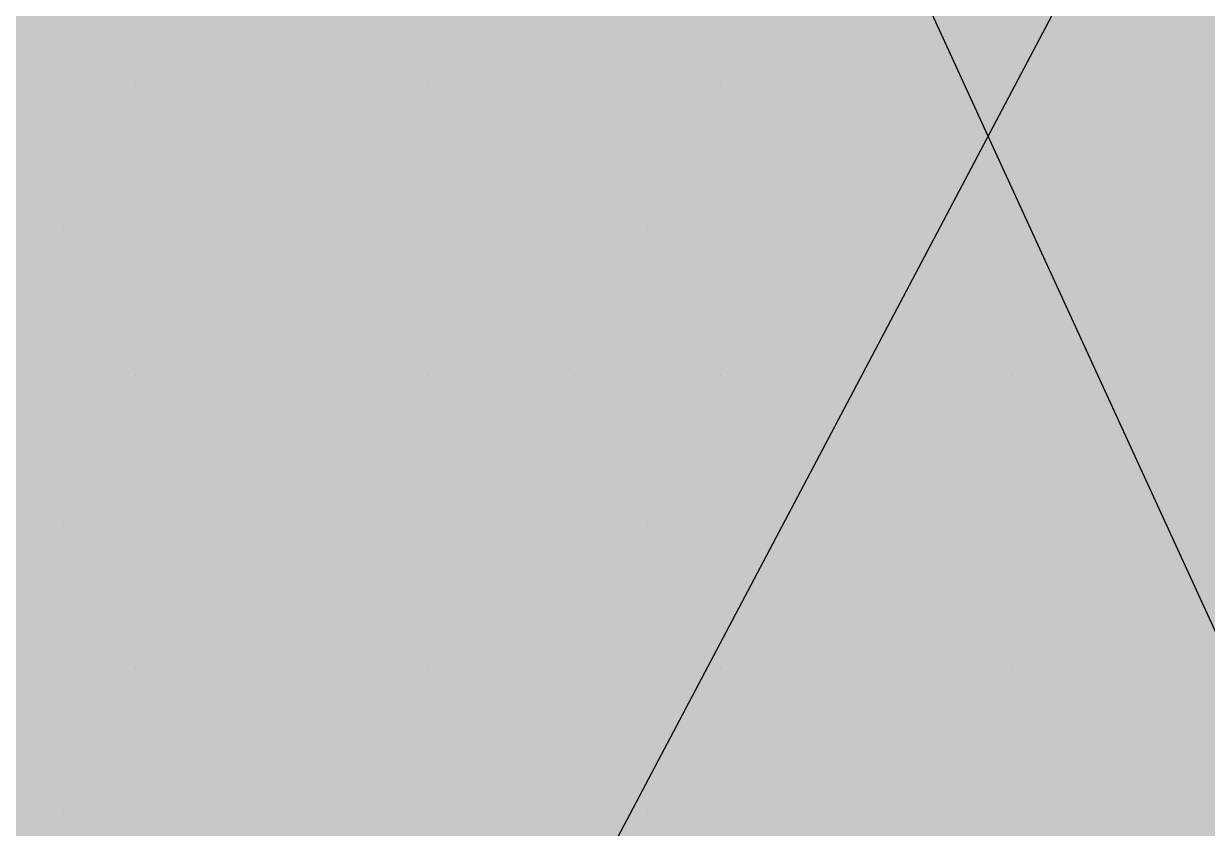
# Paper-space layout 'Layout1' of a CAD drawing. Extents: x -43 to 2298, y -18 to 768.
# Drawn here: x 739.3024 to 739.7486, y 390.2402 to 390.5437 of the extents above; entities that cross this region are included whole.
import ezdxf

# ---------------------------------------------------------------- set-up
doc = ezdxf.new("R2010")
doc.units = 0
doc.header["$LTSCALE"] = 2
doc.layers.add('CARTOUCHE', color=7, linetype='Continuous')
doc.layers.add('LOGO', color=7, linetype='Continuous')

# ---------------------------------------------------------------- blocks, each defined once
blk = doc.blocks.new('A$C715108E3')
at = {"layer": 'LOGO', "color": 131}
for p, q in [((-3.8281, 1.16252), (-3.8281, 1.16252)), ((-3.73627, 1.16252), (-3.73627, 1.16252)), ((-3.64444, 1.16252), (-3.64444, 1.16252)), ((-3.5526, 1.16252), (-3.5526, 1.16252)), ((-3.46115, 1.16252), (-3.46115, 1.16252)), ((-3.36931, 1.16252), (-3.36931, 1.16252)), ((-3.87383, 1.07144), (-3.87383, 1.07144)), ((-3.782, 1.07144), (-3.782, 1.07144)), ((-3.69092, 1.07144), (-3.69092, 1.07144)), ((-3.59871, 1.07144), (-3.59871, 1.07144)), ((-3.50688, 1.07144), (-3.50688, 1.07144)), ((-3.41504, 1.07144), (-3.41504, 1.07144)), ((-3.32359, 1.07144), (-3.32359, 1.07144)), ((-3.8281, 0.9798), (-3.8281, 0.9798)), ((-3.73627, 0.9798), (-3.73627, 0.9798)), ((-3.64444, 0.9798), (-3.64444, 0.9798)), ((-3.5526, 0.9798), (-3.5526, 0.9798)), ((-3.46115, 0.9798), (-3.46115, 0.9798)), ((-3.36931, 0.9798), (-3.36931, 0.9798)), ((-3.27748, 0.9798), (-3.27748, 0.9798)), ((-3.87383, 0.8874), (-3.87383, 0.8874)), ((-3.782, 0.8874), (-3.782, 0.8874)), ((-3.69092, 0.8874), (-3.69092, 0.8874)), ((-3.59871, 0.8874), (-3.59871, 0.8874)), ((-3.50688, 0.8874), (-3.50688, 0.8874)), ((-3.41504, 0.8874), (-3.41504, 0.8874)), ((-3.32359, 0.8874), (-3.32359, 0.8874)), ((-3.23175, 0.8874), (-3.23175, 0.8874)), ((-3.8281, 0.79613), (-3.8281, 0.79613)), ((-3.73627, 0.79613), (-3.73627, 0.79613)), ((-3.64444, 0.79613), (-3.64444, 0.79613)), ((-3.5526, 0.79613), (-3.5526, 0.79613)), ((-3.46115, 0.79613), (-3.46115, 0.79613)), ((-3.36931, 0.79613), (-3.36931, 0.79613)), ((-3.27748, 0.79613), (-3.27748, 0.79613)), ((-3.18602, 0.79613), (-3.18602, 0.79613)), ((-3.87383, 0.70467), (-3.87383, 0.70467)), ((-3.782, 0.70467), (-3.782, 0.70467)), ((-3.69092, 0.70467), (-3.69092, 0.70467)), ((-3.59871, 0.70467), (-3.59871, 0.70467)), ((-3.50688, 0.70467), (-3.50688, 0.70467)), ((-3.41504, 0.70467), (-3.41504, 0.70467)), ((-3.32359, 0.70467), (-3.32359, 0.70467)), ((-3.23175, 0.70467), (-3.23175, 0.70467))]:
    blk.add_line(p, q, dxfattribs=at)
blk.add_lwpolyline([(4.84969, -5.49346), (3.90513, -3.75876), (-0.4601, -3.27486), (1.27628, -0.84167), (0, 0), (-1.71015, -2.32205), (-3.52281, 1.63237), (-4.39072, 1.93823), (-5.48783, 2.04018), (-2.8588, -3.82735), (-4.46718, -5.91982), (-4.82439, -3.2921), (-5.15611, -2.88316), (-5.6923, -1.5053), (-6.71314, -2.85843), (-7.40263, -1.30177), (-8.49994, -2.7561), (-7.81101, -4.41452)], dxfattribs=at)
blk = doc.blocks.new('A$C581E6685')
at = {"layer": 'LOGO'}
blk.add_hatch(color=32, dxfattribs=at).paths.add_polyline_path([(-39.85188, 24.20638), (-40.79607, 26.40774), (-33.32916, 40.55069)])
at = {"layer": 'LOGO', "color": 32}
blk.add_lwpolyline([(-39.85188, 24.20638), (-40.79607, 26.40774), (-33.32916, 40.55069)], close=True, dxfattribs=at)
at = {"layer": 'CARTOUCHE'}
blk.add_blockref('A$C715108E3', (-31.67392, 36.3189), dxfattribs=at)
blk = doc.blocks.new('miniLogo')
at = {"layer": 'CARTOUCHE', "true_color": 0xffffff}
h = blk.add_hatch(color=7, dxfattribs=at)
h.dxf.hatch_style = 1
edge = h.paths.add_edge_path()
edge.add_spline(control_points=[(960.74149, 27.42506), (960.74149, 16.5339), (960.74149, 5.64274), (960.74149, 1.80274), (964.58149, 1.80274), (1010.12076, 1.80274), (1055.66003, 1.80274), (1059.50003, 1.80274), (1059.50003, 5.64274), (1059.50003, 16.5339), (1059.50003, 27.42506), (1059.50003, 31.26506), (1055.66003, 31.26506), (1010.12076, 31.26506), (964.58149, 31.26506), (960.74149, 31.26506), (960.74149, 27.42506)], knot_values=[0, 0, 0, 1, 1, 2.570796, 2.570796, 3.570796, 3.570796, 5.141593, 5.141593, 6.141593, 6.141593, 7.712389, 7.712389, 8.712389, 8.712389, 10.283185, 10.283185, 10.283185], weights=[1, 1, 1, 0.707107, 1, 1, 1, 0.707107, 1, 1, 1, 0.707107, 1, 1, 1, 0.707107, 1], degree=2, periodic=0)
at = {"layer": 'CARTOUCHE'}
blk.add_rational_spline([(960.74149, 27.42506), (960.74149, 16.5339), (960.74149, 5.64274), (960.74149, 1.80274), (964.58149, 1.80274), (1010.12076, 1.80274), (1055.66003, 1.80274), (1059.50003, 1.80274), (1059.50003, 5.64274), (1059.50003, 16.5339), (1059.50003, 27.42506), (1059.50003, 31.26506), (1055.66003, 31.26506), (1010.12076, 31.26506), (964.58149, 31.26506), (960.74149, 31.26506), (960.74149, 27.42506)], [1, 1, 1, 0.707106781187, 1, 1, 1, 0.707106781187, 1, 1, 1, 0.707106781187, 1, 1, 1, 0.707106781187, 1], degree=2, knots=[0, 0, 0, 1, 1, 2.570796, 2.570796, 3.570796, 3.570796, 5.141593, 5.141593, 6.141593, 6.141593, 7.712389, 7.712389, 8.712389, 8.712389, 10.283185, 10.283185, 10.283185], dxfattribs=at)
at = {"layer": 'CARTOUCHE', "xscale": 0.6, "yscale": 0.6, "zscale": 0.6}
blk.add_blockref('A$C581E6685', (998.01223, 3.18331), dxfattribs=at)

psp = doc.layouts.get("Layout1")

# ---------------------------------------------------------------- block references
at = {"layer": 'CARTOUCHE'}
psp.add_blockref('miniLogo', (-237.36632, 364.8484), dxfattribs=at)

doc.saveas('drawing.dxf')
